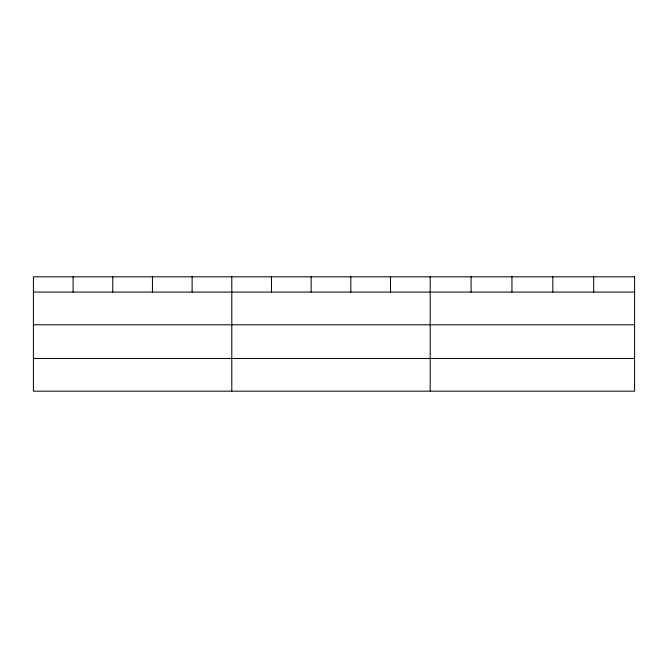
<?xml version="1.0" encoding="UTF-8"?>
<svg xmlns="http://www.w3.org/2000/svg" width="668" height="668" viewBox="0 0 668 668"><rect width="100%" height="100%" fill="white"/><g stroke="black" fill="none" stroke-linecap="round" stroke-linejoin="round"><path stroke-width="1" d="M33.4 292.075L634.6 292.075M33.4 324.773L634.6 324.773M33.4 358.474L634.6 358.474M593.718 276.828L593.718 292.075M552.837 276.828L552.837 292.075M511.955 276.828L511.955 292.075M471.074 276.828L471.074 292.075M430.192 276.828L430.192 391.172M390.513 276.828L390.513 292.075M350.834 276.828L350.834 292.075M311.154 276.828L311.154 292.075M271.475 276.828L271.475 292.075M231.796 276.828L231.796 391.172M192.117 276.828L192.117 292.075M152.438 276.828L152.438 292.075M112.758 276.828L112.758 292.075M73.079 276.828L73.079 292.075M634.6 276.828L33.4 276.828L33.4 391.172L634.6 391.172L634.6 276.828"/></g></svg>
